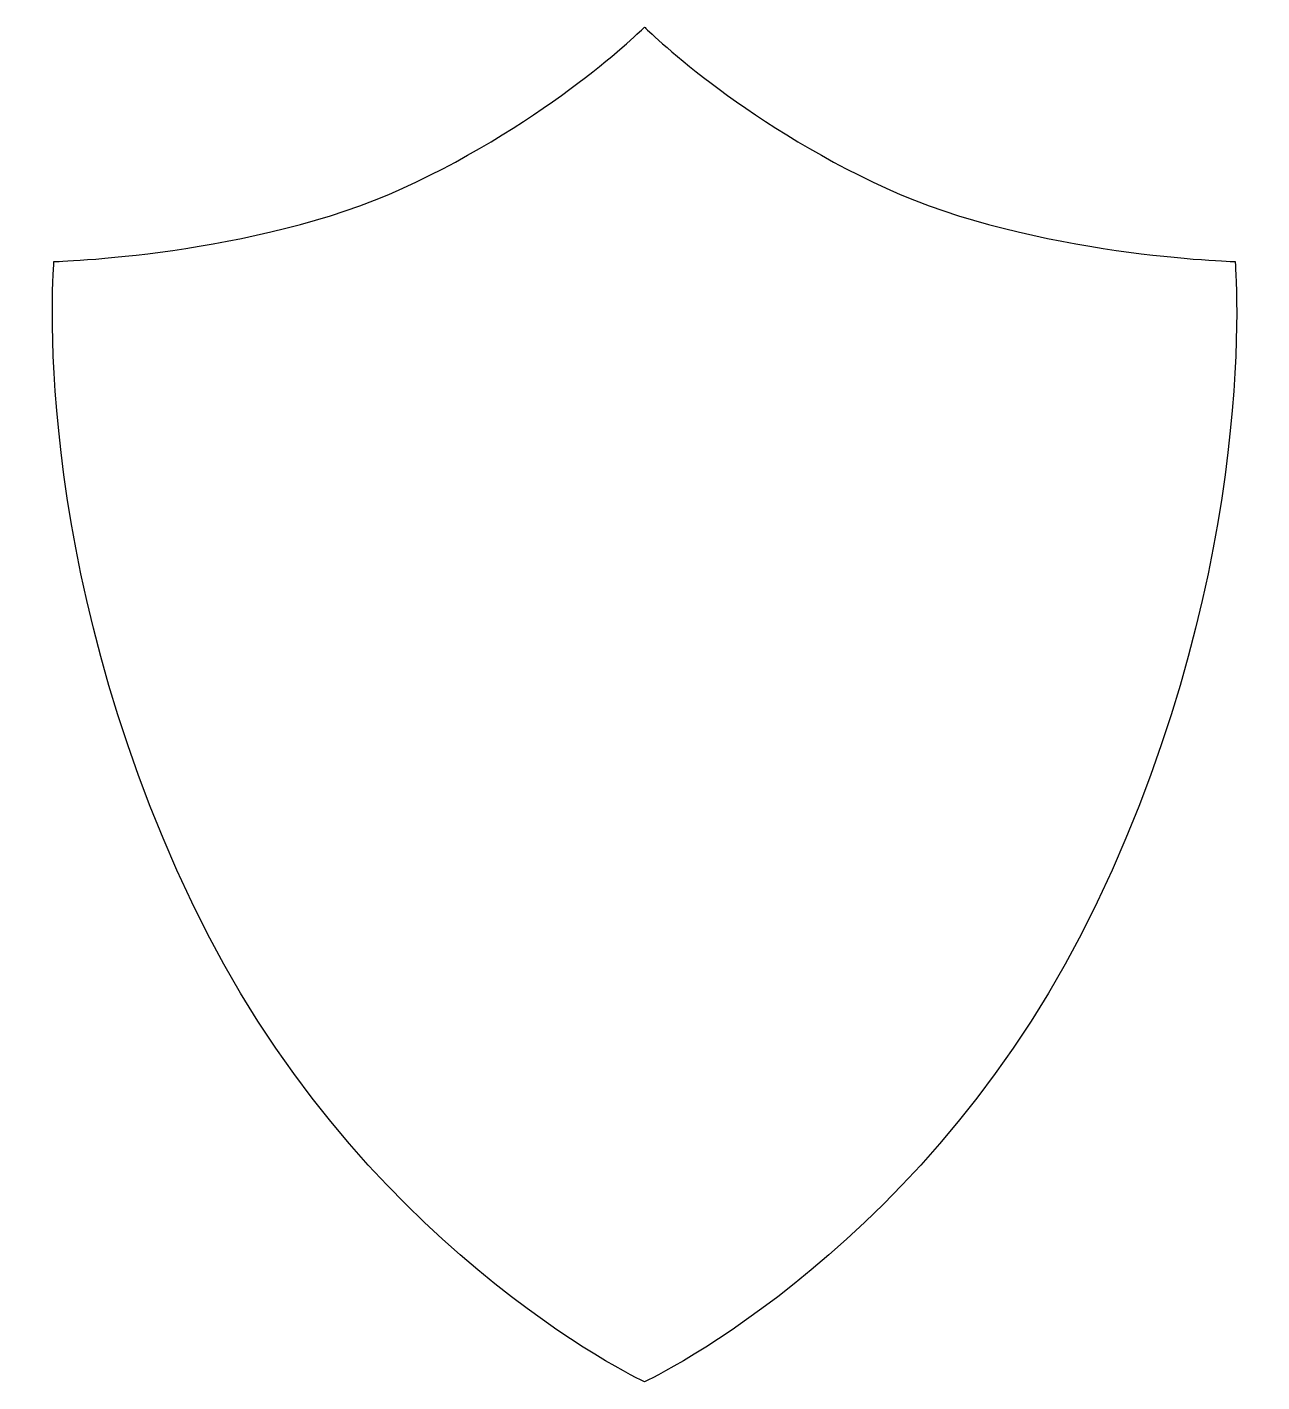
# Model space of a CAD drawing. Header units: centimetres. Extents: x -8.3 to 8.3, y -9.1 to 9.1.
import ezdxf

# ---------------------------------------------------------------- set-up
doc = ezdxf.new("R2010")
doc.units = ezdxf.units.CM
doc.header["$MEASUREMENT"] = 0
doc.layers.add('Camada 1', color=7, linetype='Continuous')

msp = doc.modelspace()

# ---------------------------------------------------------------- linework, layer by layer
at = {"layer": 'Camada 1'}
msp.add_open_spline([(7.95302, 5.96479), (7.95302, 5.96479), (5.25353, 6.03726), (3.25341, 6.9529), (3.25341, 6.9529), (1.27626, 7.85828), (0.02901, 9.09283), (0.00033, 9.12122), (0.00033, 9.12122), (0.00033, 9.12122), (0.00033, 9.12212), (0.00033, 9.12212), (0.00033, 9.12212), (0.00033, 9.12212), (0.00004, 9.12183), (0.00004, 9.12183), (0.00004, 9.12183), (0.00004, 9.12183), (-0.00057, 9.12212), (-0.00057, 9.12212), (-0.00057, 9.12212), (-0.00057, 9.12212), (-0.00057, 9.12122), (-0.00057, 9.12122), (-0.00057, 9.12122), (-0.02925, 9.09283), (-1.27589, 7.85828), (-3.25333, 6.95291), (-3.25333, 6.95291), (-5.25371, 6.03726), (-7.95291, 5.96479), (-7.95291, 5.96479), (-7.95291, 5.96479), (-7.95291, 5.96479), (-8.3147, 1.98816), (-6.09718, -2.66314), (-6.09718, -2.66314), (-3.89656, -7.27967), (-0.05825, -9.09497), (-0.00057, -9.12212), (-0.00057, -9.12212), (-0.00057, -9.12212), (-0.00057, -9.12212), (-0.00057, -9.12212), (-0.00057, -9.12212), (-0.00057, -9.12212), (0.00004, -9.12212), (0.00004, -9.12212), (0.00004, -9.12212), (0.00004, -9.12212), (0.00033, -9.12212), (0.00033, -9.12212), (0.00033, -9.12212), (0.00033, -9.12212), (0.00033, -9.12212), (0.00033, -9.12212), (0.00033, -9.12212), (0.05801, -9.09497), (3.89664, -7.27967), (6.09697, -2.66314), (6.09697, -2.66314), (8.3142, 1.98816), (7.95302, 5.96479), (7.95302, 5.96479)], degree=3, knots=[0, 0, 0, 0, 0.05882353, 0.05882353, 0.05882353, 0.05882353, 0.11764706, 0.11764706, 0.11764706, 0.11764706, 0.17647059, 0.17647059, 0.17647059, 0.17647059, 0.23529412, 0.23529412, 0.23529412, 0.23529412, 0.29411765, 0.29411765, 0.29411765, 0.29411765, 0.35294118, 0.35294118, 0.35294118, 0.35294118, 0.41176471, 0.41176471, 0.41176471, 0.41176471, 0.47058824, 0.47058824, 0.47058824, 0.47058824, 0.52941176, 0.52941176, 0.52941176, 0.52941176, 0.58823529, 0.58823529, 0.58823529, 0.58823529, 0.64705882, 0.64705882, 0.64705882, 0.64705882, 0.70588235, 0.70588235, 0.70588235, 0.70588235, 0.76470588, 0.76470588, 0.76470588, 0.76470588, 0.82352941, 0.82352941, 0.82352941, 0.82352941, 0.88235294, 0.88235294, 0.88235294, 0.88235294, 1, 1, 1, 1], dxfattribs=at)

doc.saveas('drawing.dxf')
